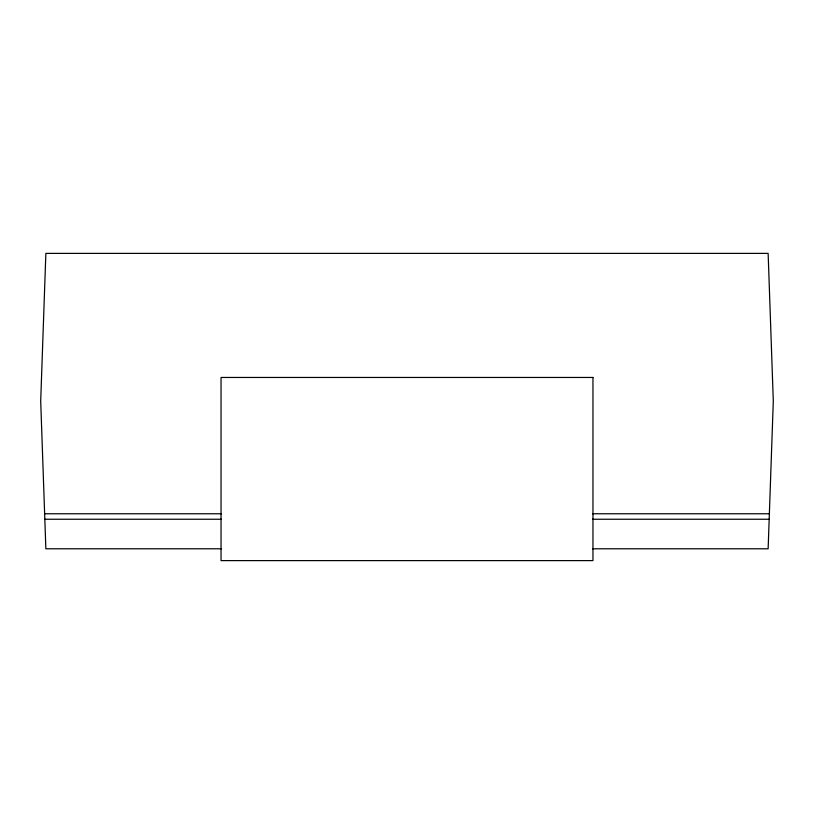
<?xml version="1.0" encoding="UTF-8"?>
<svg xmlns="http://www.w3.org/2000/svg" width="814" height="814" viewBox="0 0 814 814"><rect width="100%" height="100%" fill="white"/><g stroke="black" fill="none" stroke-linecap="round" stroke-linejoin="round"><path stroke-width="1.22" d="M44.638 513.766L221.367 513.766M592.633 513.766L769.362 513.766M44.831 519.251L221.469 519.251M592.531 519.251L769.169 519.251M221.347 548.789L45.859 548.789L40.7 401.088L45.859 253.388L768.141 253.388L773.3 401.088L768.141 548.789L592.653 548.789M592.958 377.462L221.042 377.462L221.042 560.612L592.958 560.612L592.958 377.462"/></g></svg>
